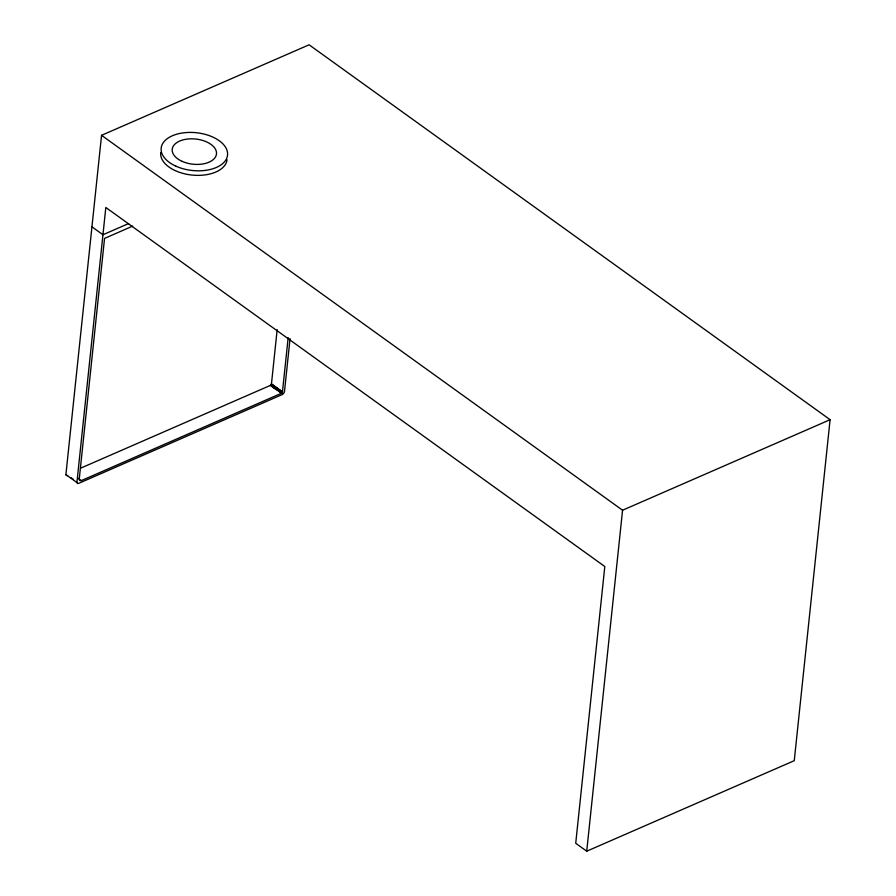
<?xml version="1.0" encoding="UTF-8"?>
<svg xmlns="http://www.w3.org/2000/svg" width="896" height="896" viewBox="0 0 896 896"><rect width="100%" height="100%" fill="white"/><g stroke="black" fill="none" stroke-linecap="round" stroke-linejoin="round"><path stroke-width="1.34" d="M277.166 329.65L271.466 383.925L276.965 387.878L276.864 388.954L275.89 389.368L270.379 385.403L80.539 468.216M76.91 482.53L65.901 474.6L101.562 135.318L309.098 44.8L830.099 419.698L794.259 760.682L586.723 851.2L575.725 843.282L604.811 566.53L105.818 207.469L76.91 482.53A2.912 1.691 -54.3 0 0 78.814 483.302L282.318 394.531A2.946 1.714 -54.3 0 0 284.514 391.294L290.058 338.542M586.723 851.2L622.563 510.227L101.562 135.318M77.986 478.24L81.278 480.614L281.534 393.232L282.464 391.843L288.176 337.568M270.379 385.403L271.466 383.925M128.576 223.574L102.95 234.752L91.952 226.834M132.698 226.117L104.552 238.392L79.296 478.632A3.707 2.162 -54.3 0 0 81.278 480.614M622.563 510.227L830.099 419.698M271.421 384.093L282.419 392.011M271.354 384.272L282.363 392.19M271.275 384.44L282.285 392.358M271.174 384.608L282.184 392.526M271.074 384.776L282.072 392.694M270.95 384.922L281.949 392.851M270.816 385.067L281.826 392.986M270.682 385.202L281.68 393.12M270.536 385.314L281.534 393.232M71.109 477.758L73.304 479.349M276.965 387.878L282.464 391.843M67.57 475.474A2.912 1.691 -54.3 0 1 65.901 474.6M227.046 159.734A33.365 18.995 6 0 1 191.744 175.034A33.365 18.995 6 0 1 160.709 152.589M182.112 161.347A22.243 12.656 6 0 0 216.474 153.966A22.243 12.656 6 0 0 184.475 139.541A22.243 12.656 6 0 0 182.112 161.347M175.918 166.174A33.365 18.995 6 0 0 227.528 155.187A33.365 18.995 6 0 0 179.614 133.482A33.365 18.995 6 0 0 175.918 166.174"/></g></svg>
